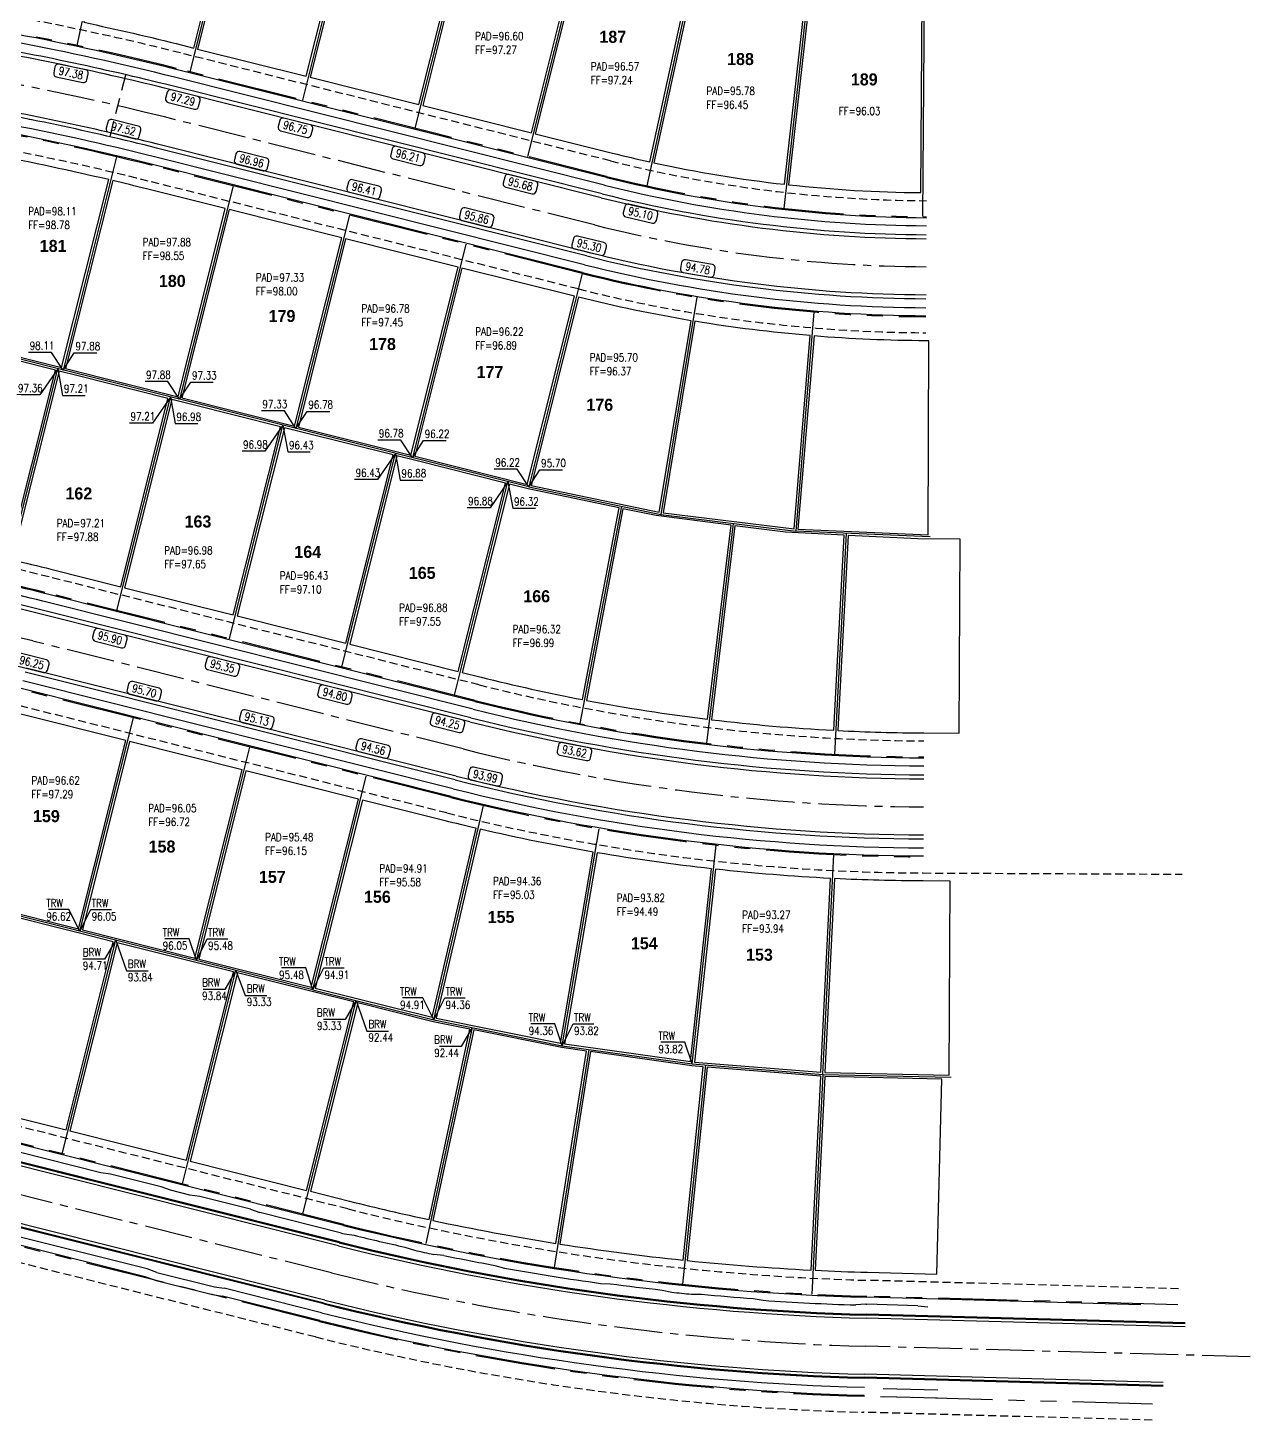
# Model space of a CAD drawing. Extents: x -3 to 21577, y -3 to 13604.
# Drawn here: x 20966 to 21577, y 12424 to 13120 of the extents above; entities that cross this region are included whole.
import ezdxf
from ezdxf.enums import TextEntityAlignment as Align

# ---------------------------------------------------------------- set-up
doc = ezdxf.new("R2010")
doc.units = 0
doc.header["$LTSCALE"] = 32
doc.header["$MEASUREMENT"] = 0
for name, pattern in [('CENTER2', [1.125, 0.75, -0.125, 0.125, -0.125]), ('HIDDEN', [0.375, 0.25, -0.125]), ('HIDDEN2', [0.1875, 0.125, -0.0625]), ('PHANTOM', [2.5, 1.25, -0.25, 0.25, -0.25, 0.25, -0.25])]:
    doc.linetypes.add(name, pattern=pattern)
for name, color, linetype in [('P-CL-L', 7, 'CENTER2'), ('P-CURB_BACK-L', 8, 'CONTINUOUS'), ('P-CURB_FACE-L', 7, 'CONTINUOUS'), ('P-GRAD-T3', 7, 'CONTINUOUS'), ('P-GRDBRK-L', 7, 'HIDDEN'), ('P-GUTT-L', 43, 'CONTINUOUS'), ('P-LOT-L', 6, 'CONTINUOUS'), ('P-LOT-T-FF', 7, 'CONTINUOUS'), ('P-LOT-T-PAD', 111, 'CONTINUOUS'), ('P-PAD-L', 71, 'CONTINUOUS'), ('P-PUE-L', 71, 'HIDDEN2'), ('P-ROW-L', 2, 'PHANTOM'), ('P-SW-L', 7, 'CONTINUOUS'), ('P-TC-S', 7, 'CONTINUOUS'), ('P-WALL-T', 7, 'CONTINUOUS'), ('P_GRADE-T', 151, 'CONTINUOUS')]:
    doc.layers.add(name, color=color, linetype=linetype)
doc.styles.add('BOLD', font='bold.shx', dxfattribs={"height": 18.75})
doc.styles.add('L100', font='simplex.shx', dxfattribs={"width": 0.8, "height": 4})
doc.styles.get("Standard").update_dxf_attribs({"font": 'simplex.shx', "width": 0.8, "height": 4})

# ---------------------------------------------------------------- blocks, each defined once
blk = doc.blocks.new('TC_BUBBLE')
at = {"layer": 'P-TC-S'}
blk.add_lwpolyline([(8.5, -4.8), (8.5, -1.7, 0.414214), (6.8, 0), (-6.8, 0, 0.414214), (-8.5, -1.7), (-8.5, -4.8, 0.414214), (-6.8, -6.5), (6.8, -6.5, 0.414214)], format="xyb", close=True, dxfattribs=at)
at = {"layer": 'P-TC-S', "width": 0.8}
blk.add_attdef('XX.XX', text='', height=4, dxfattribs=at).set_placement((-0.03, -3.12), align=Align.MIDDLE_CENTER)

msp = doc.modelspace()

# ---------------------------------------------------------------- linework, layer by layer
at = {"layer": 'P-CL-L'}
for p, q in [((21249.35, 13021.01), (21034.33, 13074.95)), ((21183.65, 12759.12), (20968.63, 12813.06)), ((21117.95, 12497.24), (20902.94, 12551.18)), ((21577.15, 12455.34), (21384.88, 12460.57))]:
    msp.add_line(p, q, dxfattribs=at)
for centre, radius, start, end in [((20699.76, 11741.28), 1375, 75.91685, 89.71389), ((21418.46, 13695.12), 695, 255.91685, 269.72806), ((20699.76, 11741.28), 1105, 75.91685, 89.71389), ((21418.46, 13695.12), 965, 255.91685, 269.72806), ((21418.46, 13695.12), 1235, 255.91685, 268.44164)]:
    msp.add_arc(centre, radius, start, end, dxfattribs=at)
at = {"layer": 'P-CURB_BACK-L'}
for p, q in [((21253.24, 13036.53), (21038.23, 13090.47)), ((21245.45, 13005.49), (21030.44, 13059.43)), ((21187.54, 12774.64), (20972.53, 12828.58)), ((21179.76, 12743.6), (20964.74, 12797.54)), ((21121.84, 12512.76), (20906.83, 12566.7)), ((21114.06, 12481.72), (20899.04, 12535.66)), ((21544.65, 12472.23), (21385.31, 12476.57)), ((21533.63, 12440.52), (21384.44, 12444.58))]:
    msp.add_line(p, q, dxfattribs=at)
for centre, radius, start, end in [((20699.76, 11741.28), 1391, 75.91685, 80.35518), ((20699.76, 11741.28), 1359, 75.91685, 80.2422), ((20699.76, 11741.28), 1359, 78.60703, 78.81783), ((21418.46, 13695.12), 679, 255.91685, 269.72806), ((21418.46, 13695.12), 711, 255.91685, 269.72806), ((20699.76, 11741.28), 1121, 75.91685, 79.85793), ((21418.46, 13695.12), 949, 255.91685, 269.72806), ((21418.46, 13695.12), 981, 255.91685, 269.72806), ((21418.46, 13695.12), 1219, 255.91685, 268.44164), ((21418.46, 13695.12), 1251, 255.91685, 268.44164)]:
    msp.add_arc(centre, radius, start, end, dxfattribs=at)
at = {"layer": 'P-CURB_FACE-L'}
for p, q in [((21121.72, 12512.27), (20906.71, 12566.21)), ((21114.18, 12482.2), (20899.16, 12536.14)), ((21544.64, 12471.73), (21385.3, 12476.07)), ((21533.65, 12441.02), (21384.45, 12445.08))]:
    msp.add_line(p, q, dxfattribs=at)
for radius in [1219.5, 1250.5]:
    msp.add_arc((21418.46, 13695.12), radius, 255.91685, 268.44164, dxfattribs=at)
at = {"layer": 'P-GRAD-T3'}
for points in [[(20983.71, 12948.46), (20977.94, 12957.3), (20966.48, 12957.31)], [(20983.71, 12948.46), (20989.29, 12957.04), (21000.6, 12957.04)], [(20981.08, 12949.12), (20972.13, 12936.09), (20960.66, 12936.09)], [(20981.08, 12949.12), (20983.47, 12935.83), (20994.78, 12935.83)], [(21041.91, 12933.86), (21036.14, 12942.7), (21024.67, 12942.71)], [(21041.91, 12933.86), (21047.49, 12942.44), (21058.8, 12942.44)], [(21037.34, 12935.01), (21028.38, 12921.98), (21016.92, 12921.98)], [(21037.34, 12935.01), (21039.73, 12921.72), (21051.04, 12921.72)], [(21100.1, 12919.26), (21094.33, 12928.1), (21082.87, 12928.11)], [(21100.1, 12919.26), (21105.68, 12927.84), (21116.99, 12927.84)], [(21093.6, 12920.9), (21084.64, 12907.87), (21073.17, 12907.87)], [(21093.6, 12920.9), (21095.99, 12907.6), (21107.3, 12907.6)], [(21158.3, 12904.66), (21152.53, 12913.5), (21141.06, 12913.51)], [(21158.3, 12904.66), (21163.88, 12913.24), (21175.19, 12913.24)], [(21149.85, 12906.78), (21140.9, 12893.75), (21129.43, 12893.76)], [(21149.85, 12906.78), (21152.24, 12893.49), (21163.56, 12893.49)], [(21216.5, 12890.06), (21210.73, 12898.9), (21199.26, 12898.91)], [(21216.5, 12890.06), (21222.08, 12898.64), (21233.39, 12898.64)], [(21206.11, 12892.67), (21197.15, 12879.64), (21185.69, 12879.64)], [(21206.11, 12892.67), (21208.5, 12879.38), (21219.81, 12879.38)]]:
    msp.add_lwpolyline(points, dxfattribs=at)
at = {"layer": 'P-GRDBRK-L'}
msp.add_line((21007.2, 13065.04), (21014.99, 13096.08), dxfattribs=at)
at = {"layer": 'P-GUTT-L'}
for p, q in [((21252.75, 13034.59), (21037.74, 13088.53)), ((21245.94, 13007.43), (21030.93, 13061.37)), ((21187.06, 12772.7), (20972.04, 12826.64)), ((21180.24, 12745.54), (20965.23, 12799.48)), ((21121.36, 12510.82), (20906.34, 12564.76)), ((21114.54, 12483.66), (20899.53, 12537.6)), ((21544.59, 12470.23), (21385.26, 12474.57)), ((21533.69, 12442.52), (21384.49, 12446.58))]:
    msp.add_line(p, q, dxfattribs=at)
for centre, radius, start, end in [((20699.76, 11741.28), 1389, 75.91685, 80.35518), ((20699.76, 11741.28), 1361, 75.91685, 80.2422), ((21418.46, 13695.12), 681, 255.91685, 269.72806), ((21418.46, 13695.12), 709, 255.91685, 269.72806), ((20699.76, 11741.28), 1119, 75.91685, 79.85793), ((21418.46, 13695.12), 951, 255.91685, 269.72806), ((21418.46, 13695.12), 979, 255.91685, 269.72806), ((21418.46, 13695.12), 1221, 255.91685, 268.44164), ((21418.46, 13695.12), 1249, 255.91685, 268.44164)]:
    msp.add_arc(centre, radius, start, end, dxfattribs=at)
at = {"layer": 'P-LOT-L'}
for p, q in [((21013.45, 13218.33), (20990.59, 13110.73)), ((21073.83, 13204.18), (21047.07, 13097.53)), ((21130.09, 13190.11), (21103.33, 13083.41)), ((21186.35, 13175.99), (21159.58, 13069.3)), ((21242.61, 13161.88), (21215.84, 13055.19)), ((21299.1, 13148.72), (21275.47, 13040.55)), ((21356.4, 13139.86), (21344.03, 13029.26)), ((21414.23, 13135.13), (21413.4, 13025.14)), ((21010.45, 13055.04), (20983.71, 12948.46)), ((21068.67, 13040.56), (21041.91, 12933.86)), ((21126.87, 13025.96), (21100.1, 12919.26)), ((21185.07, 13011.36), (21158.3, 12904.66)), ((21243.26, 12996.76), (21216.5, 12890.06)), ((21300.56, 12984.84), (21282.54, 12876.32)), ((21359.09, 12977.57), (21350.02, 12867.94)), ((21216.5, 12890.06), (20924.83, 12963.24)), ((20954.27, 12842.24), (20981.08, 12949.12)), ((21010.57, 12828.32), (21037.34, 12935.01)), ((21066.83, 12814.2), (21093.6, 12920.9)), ((21123.09, 12800.09), (21149.85, 12906.78)), ((21179.34, 12785.98), (21206.11, 12892.67)), ((21216.5, 12890.06), (21282.54, 12876.32)), ((21282.54, 12876.32), (21350.02, 12867.94)), ((21417.1, 12865.12), (21350.02, 12867.94)), ((20992.12, 12667.99), (21018.89, 12774.68)), ((21050.32, 12653.39), (21077.08, 12760.08)), ((21108.51, 12638.79), (21135.28, 12745.48)), ((21169.01, 12623.78), (21193.95, 12730.91)), ((21233.26, 12610.82), (21251.78, 12719.25)), ((21298.17, 12601.72), (21310.2, 12711.06)), ((21363.51, 12596.49), (21369, 12706.35)), ((21108.51, 12638.79), (20949.86, 12678.59)), ((20983.23, 12556.81), (21010, 12663.5)), ((21043.37, 12541.72), (21070.13, 12648.42)), ((21108.51, 12638.79), (21169.01, 12623.78)), ((21103.5, 12526.64), (21130.28, 12633.39)), ((21169.01, 12623.78), (21233.26, 12610.82)), ((21188.24, 12619.9), (21165.12, 12511.94)), ((21246.47, 12608.97), (21229.22, 12500.01)), ((21233.26, 12610.82), (21298.17, 12601.72)), ((21298.17, 12601.72), (21363.51, 12596.49)), ((21304.79, 12601.19), (21293.4, 12491.6)), ((21363.51, 12596.49), (21358.01, 12486.63)), ((21363.51, 12596.49), (21427.65, 12595.06))]:
    msp.add_line(p, q, dxfattribs=at)
for points in [[(21262.83, 12880.42), (21242.08, 12771.81)], [(21318.74, 12871.83), (21305.43, 12761.94)], [(21375.19, 12866.88), (21369.42, 12756.4)]]:
    msp.add_lwpolyline(points, dxfattribs=at)
at = {"layer": 'P-PAD-L'}
for points, elevation in [([(21072.61, 13203.44), (21014.28, 13217.13), (21014.22, 13217.15), (20994.07, 13122.26, -0.008956), (21043.34, 13110.84), (21049.02, 13109.41)], 1298.2), ([(21297.91, 13147.97), (21244.45, 13160.39), (21243.33, 13160.67), (21219.73, 13066.58), (21258.35, 13056.9, 0.007301), (21277.05, 13052.49)], 1296.57), ([(21355.29, 13138.97), (21320.26, 13142.78), (21299.86, 13147.52), (21279.01, 13052.07, 0.025185), (21344.37, 13041.3)], 1295.78), ([(21413.22, 13134.4), (21399.23, 13134.54), (21357.28, 13138.76), (21346.36, 13041.08, 0.025185), (21412.49, 13037.15)], 1295.36), ([(21006.55, 13043.63, 0.010978), (20949.09, 13055.84), (20926.04, 12963.96), (20982.98, 12949.68)], 1298.11), ([(21064.78, 13029.16), (21025.33, 13039.06, 0.003237), (21008.5, 13043.17), (20984.92, 12949.19), (21041.18, 12935.08)], 1297.88), ([(21297.61, 12973.16, -0.019645), (21241.31, 12984.88), (21217.72, 12890.83), (21281.73, 12877.51)], 1295.7), ([(21357.11, 12965.69, -0.019806), (21299.58, 12972.84), (21283.7, 12877.19), (21349.11, 12869.07)], 1295.17), ([(21416.57, 12963.12), (21414.99, 12963.13, -0.019112), (21359.1, 12965.53), (21351.1, 12868.9), (21416.11, 12866.16)], 1294.68), ([(20979.87, 12948.4), (20925.55, 12962.02), (20902, 12868.12, 0.362233), (20904.62, 12864.75, -0.011535), (20956.22, 12854.11)], 1297.36), ([(21036.13, 12934.28), (20991.23, 12945.55), (20981.81, 12947.91), (20958.16, 12853.66, -0.004386), (20977.64, 12848.95), (21012.52, 12840.2)], 1297.21), ([(21261.65, 12879.58), (21216.27, 12889.09), (21206.84, 12891.46), (21183.23, 12797.37), (21192.65, 12795.01, 0.013992), (21243.35, 12783.79)], 1296.32), ([(21317.62, 12870.89), (21280.16, 12875.71), (21263.61, 12879.17), (21245.32, 12783.41, 0.016517), (21305.88, 12773.97)], 1294.27), ([(21374.14, 12865.95), (21344.92, 12867.38), (21319.6, 12870.63), (21307.87, 12773.73, 0.016547), (21369.04, 12768.43)], 1293.78), ([(21432.1, 12864.04), (21411.08, 12864.14), (21376.14, 12865.85), (21371.04, 12768.33, 0.011595), (21414.06, 12767.13), (21431.64, 12767.05)], 1293.11), ([(21190.26, 12719.45, -0.004008), (21174.65, 12723.23), (21133.33, 12733.6), (21109.73, 12639.52), (21168.26, 12624.99)], 1294.91), ([(21248.77, 12707.59, -0.014401), (21192.21, 12719), (21170.22, 12624.55), (21232.45, 12612)], 1294.36), ([(21307.89, 12699.24, -0.014401), (21250.75, 12707.25), (21234.42, 12611.67), (21297.29, 12602.85)], 1293.82), ([(21367.41, 12694.42, -0.014401), (21309.88, 12699.02), (21299.28, 12602.63), (21362.56, 12597.57)], 1293.27), ([(21427.11, 12693.07), (21413.71, 12693.13, -0.011059), (21369.4, 12694.32), (21364.56, 12597.47), (21426.65, 12596.08)], 1292.72), ([(21187.05, 12619.12), (21168.79, 12622.8), (21131.01, 12632.18), (21107.39, 12538.03), (21126.95, 12533.13, 0.008508), (21166.66, 12523.88)], 1292.44), ([(21245.33, 12608.12), (21233.09, 12609.83), (21189.01, 12618.72), (21168.61, 12523.46, 0.013055), (21230.11, 12512.02)], 1291.93), ([(21303.69, 12600.27), (21298.06, 12600.72), (21247.31, 12607.84), (21232.08, 12511.7, 0.012959), (21293.65, 12503.64)], 1290.97), ([(21362.46, 12595.57), (21305.68, 12600.11), (21295.64, 12503.43, 0.012974), (21357.61, 12498.66)], 1290.46), ([(21423.09, 12594.16), (21364.46, 12595.47), (21359.61, 12498.56, 0.005486), (21385.88, 12497.56), (21420.43, 12496.62)], 1290.38)]:
    msp.add_lwpolyline(points, format="xyb", close=True, dxfattribs=dict(at, elevation=elevation))
for points, elevation in [([(21128.88, 13189.38), (21076.51, 13202.52), (21074.56, 13202.98), (21050.96, 13108.92), (21105.28, 13095.3)], 1297.67), ([(21185.14, 13175.27), (21130.82, 13188.89), (21107.22, 13094.81), (21161.53, 13081.18)], 1297.13), ([(21241.39, 13161.15), (21187.08, 13174.78), (21163.47, 13080.7), (21217.79, 13067.07)], 1296.6), ([(21122.98, 13014.56), (21066.72, 13028.68), (21043.12, 12934.59), (21099.38, 12920.48)], 1297.33), ([(21181.18, 12999.96), (21124.92, 13014.08), (21101.32, 12919.99), (21157.57, 12905.88)], 1296.78), ([(21239.37, 12985.36), (21183.12, 12999.48), (21159.51, 12905.39), (21215.77, 12891.28)], 1296.22), ([(21092.38, 12920.17), (21047.48, 12931.43), (21038.07, 12933.8), (21014.46, 12839.71), (21068.78, 12826.09)], 1296.98), ([(21148.64, 12906.06), (21103.74, 12917.32), (21094.32, 12919.68), (21070.72, 12825.6), (21125.04, 12811.97)], 1296.43), ([(21204.9, 12891.94), (21160, 12903.21), (21150.58, 12905.57), (21126.98, 12811.49), (21181.29, 12797.86)], 1296.88), ([(21015, 12763.29), (20960.6, 12776.93), (20936.9, 12682.47), (20950.09, 12679.56), (20991.39, 12669.2)], 1296.62), ([(21073.19, 12748.69), (21016.94, 12762.8), (20993.33, 12668.71), (21049.59, 12654.6)], 1296.05), ([(21131.39, 12734.09), (21075.13, 12748.2), (21051.53, 12654.11), (21107.79, 12640)], 1295.48), ([(21008.78, 12662.78), (20991.88, 12667.02), (20950.59, 12677.38), (20926.98, 12583.29), (20985.18, 12568.69)], 1294.71), ([(21068.92, 12647.69), (21050.07, 12652.42), (21010.72, 12662.29), (20987.12, 12568.21), (21045.32, 12553.61)], 1293.84), ([(21129.07, 12632.66), (21108.27, 12637.82), (21070.86, 12647.2), (21047.26, 12553.12), (21105.45, 12538.52)], 1293.33)]:
    msp.add_lwpolyline(points, close=True, dxfattribs=dict(at, elevation=elevation))
at = {"layer": 'P-PUE-L'}
for p, q in [((21257.38, 13053.02), (21042.36, 13106.96)), ((21241.32, 12989), (21026.3, 13042.94)), ((21191.68, 12791.13), (20976.66, 12845.07)), ((21175.62, 12727.11), (20960.6, 12781.05)), ((21413.72, 12697.13), (21543.13, 12696.52)), ((21125.98, 12529.25), (20910.97, 12583.19)), ((21109.92, 12465.23), (20894.91, 12519.17)), ((21541.28, 12489.33), (21385.77, 12493.56)), ((21528.08, 12423.67), (21383.98, 12427.59))]:
    msp.add_line(p, q, dxfattribs=at)
for centre, radius, start, end in [((20699.76, 11741.28), 1408, 75.91685, 80.19904), ((20699.76, 11741.28), 1342, 75.91685, 80.06376), ((21418.46, 13695.12), 662, 255.91685, 269.72806), ((21418.46, 13695.12), 728, 255.91685, 269.72806), ((20699.76, 11741.28), 1138, 75.91685, 79.66663), ((21418.46, 13695.12), 932, 255.91685, 269.72806), ((21418.46, 13695.12), 998, 255.91685, 269.72806), ((21418.46, 13695.12), 1202, 255.91685, 268.44164), ((21418.46, 13695.12), 1268, 255.91685, 268.44164)]:
    msp.add_arc(centre, radius, start, end, dxfattribs=at)
at = {"layer": 'P-ROW-L'}
for p, q in [((21255.43, 13045.26), (21040.42, 13099.2)), ((21243.26, 12996.76), (21028.25, 13050.7)), ((21189.73, 12783.37), (20974.72, 12837.31)), ((21177.57, 12734.87), (20962.55, 12788.81)), ((21124.03, 12521.49), (20909.02, 12575.43)), ((21111.87, 12472.99), (20896.85, 12526.93)), ((21541.06, 12481.34), (21385.56, 12485.57)), ((21528.3, 12431.66), (21384.2, 12435.58))]:
    msp.add_line(p, q, dxfattribs=at)
for centre, radius, start, end in [((20699.76, 11741.28), 1400, 75.91685, 80.19904), ((20699.76, 11741.28), 1350, 75.91685, 80.06376), ((21418.46, 13695.12), 670, 255.91685, 269.72806), ((21418.46, 13695.12), 720, 255.91685, 269.72806), ((20699.76, 11741.28), 1130, 75.91685, 79.66663), ((21418.46, 13695.12), 940, 255.91685, 269.72806), ((21418.46, 13695.12), 990, 255.91685, 269.72806), ((21418.46, 13695.12), 1210, 255.91685, 268.44164), ((21418.46, 13695.12), 1260, 255.91685, 268.44164)]:
    msp.add_arc(centre, radius, start, end, dxfattribs=at)
at = {"layer": 'P-SW-L'}
for p, q in [((21255.31, 13044.77), (21040.3, 13098.71)), ((21254.34, 13040.89), (21039.32, 13094.83)), ((21244.36, 13001.12), (21029.35, 13055.06)), ((21243.39, 12997.24), (21028.37, 13051.18)), ((21188.64, 12779.01), (20973.62, 12832.95)), ((21189.61, 12782.89), (20974.6, 12836.83)), ((21178.66, 12739.24), (20963.65, 12793.18)), ((21177.69, 12735.36), (20962.67, 12789.3)), ((21123.91, 12521), (20908.9, 12574.94)), ((21002.5, 12547.33), (20961.77, 12557.55)), ((21007.47, 12546.6), (21002.5, 12547.33)), ((21032.69, 12540.28), (21007.47, 12546.6)), ((21037.42, 12538.58), (21032.69, 12540.28)), ((21047.12, 12536.14), (21037.42, 12538.58)), ((21052.09, 12535.41), (21047.12, 12536.14)), ((21077.31, 12529.08), (21052.09, 12535.41)), ((21024.78, 12495.35), (20896.97, 12527.41)), ((21025.75, 12499.23), (20897.95, 12531.29)), ((21077.31, 12529.08), (21082.04, 12527.38)), ((21122.94, 12517.12), (21082.04, 12527.38)), ((21124.32, 12516.77), (21129.29, 12516.06)), ((21154.61, 12510.14), (21159.38, 12508.57)), ((21173.98, 12505.99), (21168.99, 12506.52)), ((21030.5, 12497.53), (21025.75, 12499.23)), ((21030.5, 12497.53), (21059.32, 12490.3)), ((21199.5, 12501.03), (21204.33, 12499.64)), ((21029.52, 12493.65), (21024.78, 12495.35)), ((21029.52, 12493.65), (21058.35, 12486.42)), ((21059.32, 12490.3), (21064.29, 12489.56)), ((21252.32, 12492.04), (21257.34, 12491.86)), ((21058.35, 12486.42), (21063.32, 12485.68)), ((21111.99, 12473.47), (21063.32, 12485.68)), ((21112.96, 12477.35), (21064.29, 12489.56)), ((21283.14, 12488.68), (21288.05, 12487.64)), ((21297.83, 12486.62), (21302.85, 12486.64)), ((21328.75, 12484.44), (21333.7, 12483.58)), ((21522.56, 12481.34), (21385.54, 12485.07)), ((21385.01, 12481.58), (21380, 12481.23)), ((21411, 12480.87), (21385.45, 12481.57)), ((21411, 12480.87), (21415.99, 12480.24)), ((21420.9, 12434.59), (21393.62, 12435.33)), ((21421.01, 12438.58), (21393.73, 12439.33))]:
    msp.add_line(p, q, dxfattribs=at)
for centre, radius, start, end in [((20699.76, 11741.28), 1395.5, 75.91685, 79.28664), ((20699.76, 11741.28), 1399.5, 75.91685, 79.28798), ((20699.76, 11741.28), 1350.5, 75.91685, 79.19689), ((20699.76, 11741.28), 1354.5, 75.91685, 79.19822), ((21418.46, 13695.12), 674.5, 255.91685, 269.72806), ((21418.46, 13695.12), 670.5, 255.91685, 269.72806), ((21418.46, 13695.12), 715.5, 255.91685, 269.72806), ((21418.46, 13695.12), 719.5, 255.91685, 269.72806), ((20699.76, 11741.28), 1129.5, 75.91685, 78.59487), ((20699.76, 11741.28), 1125.5, 75.91685, 78.59288), ((21418.46, 13695.12), 940.5, 255.91685, 269.72806), ((21418.46, 13695.12), 944.5, 255.91685, 269.72806), ((21418.46, 13695.12), 989.5, 255.91685, 269.72806), ((21418.46, 13695.12), 985.5, 255.91685, 269.72806), ((21418.46, 13695.12), 1210.5, 255.91685, 268.44164), ((21418.46, 13695.12), 1214.5, 255.91685, 255.98429), ((21418.46, 13695.12), 1214, 256.21994, 257.44703), ((21418.46, 13695.12), 1214.5, 257.68268, 258.14639), ((21418.46, 13695.12), 1214, 258.38204, 259.60913), ((21418.46, 13695.12), 1214.5, 259.84478, 262.1374), ((21418.46, 13695.12), 1214, 262.37305, 263.60014), ((21418.46, 13695.12), 1214.5, 263.83579, 264.2995), ((21418.46, 13695.12), 1214, 264.53515, 265.76224), ((21418.46, 13695.12), 1214.5, 265.99789, 268.18522), ((21418.46, 13695.12), 1255.5, 255.91685, 268.44164), ((21418.46, 13695.12), 1214, 268.4211, 268.44164), ((21418.46, 13695.12), 1259.5, 255.91685, 268.44164)]:
    msp.add_arc(centre, radius, start, end, dxfattribs=at)
at = {"layer": 'P-WALL-T'}
for points in [[(20992.12, 12667.99), (20986.65, 12678.88), (20976.41, 12678.88)], [(20992.12, 12667.99), (20997.59, 12678.88), (21007.83, 12678.88)], [(21050.32, 12653.39), (21046.69, 12664.25), (21034.61, 12664.28)], [(21050.32, 12653.39), (21055.79, 12664.28), (21066.02, 12664.28)], [(21108.51, 12638.79), (21105.09, 12649.65), (21092.81, 12649.68)], [(21108.51, 12638.79), (21113.99, 12649.68), (21124.22, 12649.68)], [(21169.01, 12623.78), (21163.54, 12634.67), (21153.3, 12634.67)], [(21169.01, 12623.78), (21174.48, 12634.67), (21184.72, 12634.67)], [(21233.26, 12610.82), (21229.47, 12621.69), (21217.55, 12621.71)], [(21233.26, 12610.82), (21238.73, 12621.71), (21248.97, 12621.71)], [(21298.17, 12601.72), (21294.57, 12612.53), (21282.46, 12612.61)]]:
    msp.add_lwpolyline(points, dxfattribs=at)
at = {"layer": 'P-WALL-T', "color": 54}
for points in [[(21010, 12663.5), (21004.4, 12654.01), (20993.55, 12654.01)], [(21010, 12663.5), (21015.32, 12648.24), (21026.17, 12648.24)], [(21070.13, 12648.42), (21064.54, 12638.93), (21053.69, 12638.93)], [(21070.13, 12648.42), (21074.77, 12635.89), (21085.62, 12635.89)], [(21130.28, 12633.39), (21124.69, 12623.9), (21113.84, 12623.9)], [(21130.28, 12633.39), (21135.61, 12618.12), (21146.46, 12618.12)], [(21188.24, 12619.9), (21182.65, 12610.41), (21171.8, 12610.41)]]:
    msp.add_lwpolyline(points, dxfattribs=at)

# ---------------------------------------------------------------- block references
at = {"layer": 'P-TC-S'}
for p, rotation, values in [((20988.31, 13099.97), 348.1941454758673, {'XX.XX': '97.38'}), ((21044.39, 13086.86), 345.9234226290758, {'XX.XX': '97.29'}), ((21100.65, 13072.74), 345.9168539835746, {'XX.XX': '96.75'}), ((21014.67, 13072.02), 346.2045832645635, {'XX.XX': '97.52'}), ((21078.75, 13056.07), 345.9168539835825, {'XX.XX': '96.96'}), ((21156.91, 13058.63), 345.9168539835788, {'XX.XX': '96.21'}), ((21135.01, 13041.96), 345.9168539835853, {'XX.XX': '96.41'}), ((21213.16, 13044.52), 345.9168539835716, {'XX.XX': '95.68'}), ((21191.27, 13027.85), 345.9168539835904, {'XX.XX': '95.86'}), ((21273.12, 13029.81), 347.2094803917774, {'XX.XX': '95.10'}), ((21247.47, 13013.75), 346.4059631480939, {'XX.XX': '95.30'}), ((21301.59, 13002.41), 350.0055112259848, {'XX.XX': '94.78'}), ((21007.9, 12817.65), 345.9168539835777, {'XX.XX': '95.90'}), ((20968.83, 12805.28), 345.9168539835727, {'XX.XX': '96.25'}), ((21064.15, 12803.53), 345.9168539835938, {'XX.XX': '95.35'}), ((21025.09, 12791.17), 345.916853983584, {'XX.XX': '95.70'}), ((21120.41, 12789.42), 345.9168539835809, {'XX.XX': '94.80'}), ((21081.34, 12777.06), 345.9168539835769, {'XX.XX': '95.13'}), ((21176.67, 12775.31), 345.9265728019118, {'XX.XX': '94.25'}), ((21139.54, 12762.46), 345.9168539835959, {'XX.XX': '94.56'}), ((21240.02, 12761.01), 348.8893626294817, {'XX.XX': '93.62'}), ((21195.53, 12748.51), 347.0754052288022, {'XX.XX': '93.99'})]:
    msp.add_blockref('TC_BUBBLE', p, dxfattribs=dict(at, rotation=rotation)).add_auto_attribs(values)

# ---------------------------------------------------------------- texts
at = {"layer": 'P-GRAD-T3', "style": 'L100', "width": 0.8}
for s, p in [('98.11', (20967, 12958.63)), ('97.88', (20989.93, 12958.37)), ('97.88', (21025.19, 12944.03)), ('97.33', (21048.13, 12943.77)), ('97.36', (20961.18, 12937.42)), ('97.21', (20984.12, 12937.16)), ('97.33', (21083.39, 12929.43)), ('96.78', (21106.33, 12929.17)), ('97.21', (21017.44, 12923.31)), ('96.98', (21040.38, 12923.04)), ('96.78', (21141.59, 12914.83)), ('96.22', (21164.52, 12914.57)), ('96.98', (21073.7, 12909.2)), ('96.43', (21096.63, 12908.93)), ('96.22', (21199.78, 12900.23)), ('95.70', (21222.72, 12899.97)), ('96.43', (21129.95, 12895.08)), ('96.88', (21152.89, 12894.82)), ('96.88', (21186.21, 12880.97)), ('96.32', (21209.15, 12880.71))]:
    msp.add_text(s, height=4, rotation=0.32306, dxfattribs=at).set_placement(p)
at = {"layer": 'P-LOT-T-FF', "style": 'L100', "width": 0.8}
for s, p in [('FF=97.27', (21189.72, 13106.5)), ('FF=97.24', (21247.56, 13091.39)), ('FF=96.45', (21305.39, 13079.11)), ('FF=96.03', (21371.46, 13075.93)), ('FF=98.78', (20966.29, 13018.98)), ('FF=98.55', (21023.48, 13003.56)), ('FF=98.00', (21080.06, 12985.86)), ('FF=97.45', (21132.84, 12970.36)), ('FF=96.89', (21189.77, 12958.81)), ('FF=96.37', (21246.96, 12945.91)), ('FF=97.88', (20980.53, 12863.08)), ('FF=97.65', (21034.28, 12849.51)), ('FF=97.10', (21092.06, 12836.87)), ('FF=97.55', (21151.72, 12820.84)), ('FF=96.99', (21208.43, 12810.11)), ('FF=97.29', (20967.94, 12734.46)), ('FF=96.72', (21026.29, 12720.65)), ('FF=96.15', (21084.71, 12706.2)), ('FF=95.58', (21141.81, 12690.53)), ('FF=95.03', (21198.63, 12684.21)), ('FF=94.49', (21260.45, 12675.81)), ('FF=93.94', (21323.21, 12667.32))]:
    msp.add_text(s, height=4, dxfattribs=at).set_placement(p)
at = {"layer": 'P-LOT-T-PAD', "style": 'L100', "width": 0.8}
for s, p in [('PAD=96.60', (21189.72, 13113.36)), ('PAD=96.57', (21247.56, 13098.25)), ('PAD=95.78', (21305.39, 13085.97)), ('PAD=98.11', (20966.29, 13025.84)), ('PAD=97.88', (21023.48, 13010.42)), ('PAD=97.33', (21080.06, 12992.72)), ('PAD=96.78', (21132.84, 12977.22)), ('PAD=96.22', (21189.77, 12965.67)), ('PAD=95.70', (21246.96, 12952.77)), ('PAD=97.21', (20980.53, 12869.94)), ('PAD=96.98', (21034.28, 12856.37)), ('PAD=96.43', (21092.06, 12843.73)), ('PAD=96.88', (21151.72, 12827.7)), ('PAD=96.32', (21208.43, 12816.97)), ('PAD=96.62', (20967.94, 12741.32)), ('PAD=96.05', (21026.29, 12727.51)), ('PAD=95.48', (21084.71, 12713.06)), ('PAD=94.91', (21141.81, 12697.39)), ('PAD=94.36', (21198.63, 12691.07)), ('PAD=93.82', (21260.45, 12682.67)), ('PAD=93.27', (21323.21, 12674.18))]:
    msp.add_text(s, height=4, dxfattribs=at).set_placement(p)
at = {"layer": 'P-WALL-T', "char_height": 4, "width": 10.3, "attachment_point": 1, "rotation": 0.28056, "style": 'L100'}
for s, insert in [('TRW\\P96.62', (20975.27, 12684.05)), ('TRW\\P96.05', (20997.98, 12684.05)), ('TRW\\P96.05', (21033.46, 12669.45)), ('TRW\\P95.48', (21056.18, 12669.45)), ('TRW\\P95.48', (21091.66, 12654.85)), ('TRW\\P94.91', (21114.37, 12654.85)), ('TRW\\P94.91', (21152.16, 12639.84)), ('TRW\\P94.36', (21174.87, 12639.84)), ('TRW\\P94.36', (21216.41, 12626.88)), ('TRW\\P93.82', (21239.12, 12626.88)), ('TRW\\P93.82', (21281.32, 12617.78))]:
    msp.add_mtext(s, dxfattribs=dict(at, insert=insert))
at = {"layer": 'P-WALL-T', "color": 54, "char_height": 4, "width": 12.65, "attachment_point": 1, "rotation": 0.28056, "style": 'L100'}
for s, insert in [('BRW\\P94.71', (20993.55, 12659.46)), ('BRW\\P93.84', (21016.06, 12653.69)), ('BRW\\P93.84', (21053.18, 12644.37)), ('BRW\\P93.33', (21075.5, 12641.34)), ('BRW\\P93.33', (21110.56, 12629.33)), ('BRW\\P92.44', (21136.34, 12623.58)), ('BRW\\P92.44', (21169.21, 12615.84))]:
    msp.add_mtext(s, dxfattribs=dict(at, insert=insert))
at = {"layer": 'P_GRADE-T', "style": 'BOLD'}
for s, p in [('187', (21258.51, 13115.02)), ('188', (21322.36, 13103.92)), ('189', (21384.22, 13093.74)), ('181', (20978.72, 13010.52)), ('180', (21038.28, 12993.01)), ('179', (21093.17, 12975.5)), ('178', (21143.38, 12961.5)), ('177', (21197.1, 12947.49)), ('176', (21251.99, 12931.15)), ('162', (20991.57, 12886.79)), ('163', (21051.13, 12872.78)), ('164', (21106.01, 12857.61)), ('165', (21163.23, 12847.1)), ('166', (21220.46, 12835.43)), ('159', (20975.37, 12725.54)), ('158', (21033.16, 12710.35)), ('157', (21088.31, 12695.15)), ('156', (21140.83, 12685.22)), ('155', (21202.67, 12675.09)), ('154', (21274.25, 12661.94)), ('153', (21331.83, 12656.28))]:
    msp.add_text(s, height=6, dxfattribs=at).set_placement(p, align=Align.MIDDLE)

doc.saveas('drawing.dxf')
